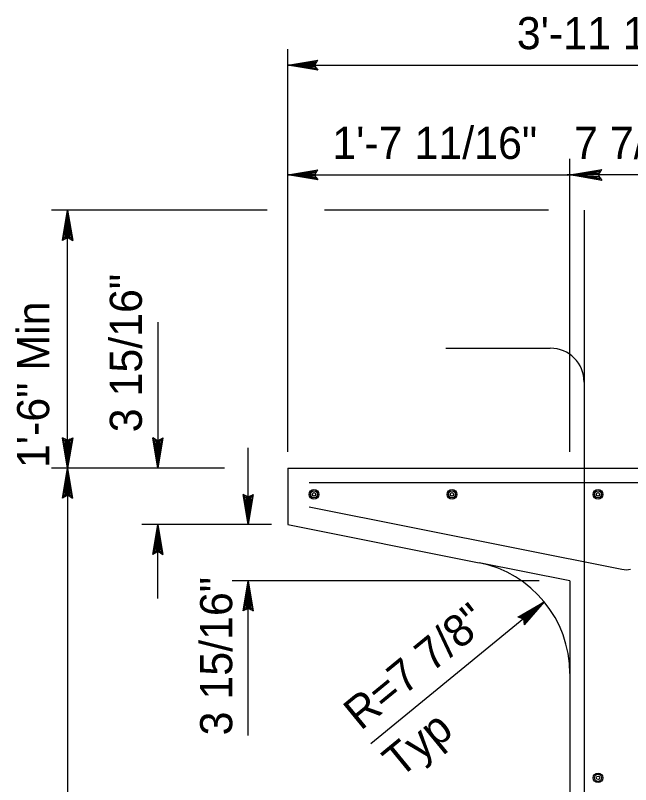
# Model space of a CAD drawing. Extents: x 0 to 2.95, y 0 to 1.83.
# Drawn here: x 0.2895 to 0.5131, y 0.6269 to 0.9065 of the extents above; entities that cross this region are included whole.
import ezdxf

# ---------------------------------------------------------------- set-up
doc = ezdxf.new("R2010")
doc.units = 0
for name, color, linetype in [('14 Ramp Anno', 7, 'Continuous'), ('214 Text and Titles', 7, 'Continuous'), ('216 Rebar', 7, 'Continuous'), ('223 Existing Steel', 7, 'Continuous'), ('252 Bridge Data', 7, 'Continuous')]:
    doc.layers.add(name, color=color, linetype=linetype)

# ---------------------------------------------------------------- blocks, each defined once
blk = doc.blocks.new('TERMA')
at = {"layer": '14 Ramp Anno'}
for p, q in [((-0.027450520833333332, 0.0024149305555555556), (-0.02893923611111111, 0.004829861111111111)), ((-0.02893923611111111, 0.004829861111111111), (0, 0)), ((0, 0), (-0.02893923611111111, -0.004835069444444444)), ((-0.028194444444444442, 0.003622395833333333), (0, 0)), ((0, 0), (-0.028194444444444442, -0.0036258680555555554)), ((0, 0), (-0.027450520833333332, 0.0024149305555555556)), ((-0.027450520833333332, 0.0024149305555555556), (-0.025962673611111108, 0)), ((-0.027450520833333332, -0.0024184027777777776), (0, 0)), ((-0.025962673611111108, 0), (-0.027450520833333332, -0.0024184027777777776)), ((0, 0), (-0.026706597222222222, 0.0012074652777777778)), ((-0.026706597222222222, -0.0012092013888888888), (0, 0)), ((-0.025962673611111108, 0), (0, 0)), ((-0.027450520833333332, -0.0024184027777777776), (-0.02893923611111111, -0.004835069444444444))]:
    blk.add_line(p, q, dxfattribs=at)

msp = doc.modelspace()

# ---------------------------------------------------------------- linework, layer by layer
at = {"layer": '216 Rebar'}
for p, q in [((0.3884830472329037, 0.7419404909993709), (0.6345460392908854, 0.7419404913967473)), ((0.3884830472329037, 0.7419404909993709), (0.3884830472329037, 0.7214352416567905)), ((0.3884830472329037, 0.7214352416567905), (0.4580416158024842, 0.7075235279693659)), ((0.49100929418423195, 0.6673094258694807), (0.49100929442265784, 0.458706940422995))]:
    msp.add_line(p, q, dxfattribs=at)
msp.add_arc((0.44999879524036396, 0.6673094252984664), 0.04101049868766404, 9.418350543910492e-08, 78.69006761986145, dxfattribs=at)
at = {"layer": '223 Existing Steel'}
for p, q in [((0.49621762712018885, 0.8356904909993709), (0.4962176278619582, 0.3830814288405847)), ((0.4459743512856346, 0.7854936846554205), (0.483914316423536, 0.7854936846554205)), ((0.3962955472329037, 0.7367321576925293), (0.6267335393173772, 0.7367321580369222)), ((0.3962955472329037, 0.7278399596117195), (0.5099210998510526, 0.7051148493371123))]:
    msp.add_line(p, q, dxfattribs=at)
for centre, radius in [((0.3980373549566979, 0.7323571575643193), 0.0017418077256944444), ((0.3980373444737504, 0.7323571679994783), 0.0012962165127285157), ((0.3980373444737504, 0.7323571679994783), 0.0006470712831540749), ((0.4482097122171285, 0.732357157650933), 0.0017418077256944444), ((0.4482097017341778, 0.7323571680860921), 0.0012962165127285157), ((0.4482097017341778, 0.7323571680860921), 0.0006470712831540749), ((0.5012697105634434, 0.7323571577368297), 0.0017418077256944444), ((0.5012697000804927, 0.7323571681719888), 0.0012962165127285157), ((0.5012697000804927, 0.7323571681719888), 0.0006470712831540749), ((0.50126972132181, 0.6293385481579372), 0.0017418077256944444), ((0.5012697108388593, 0.6293385585930962), 0.0012962165127285157), ((0.5012697108388593, 0.6293385585930962), 0.0006470712831540749)]:
    msp.add_circle(centre, radius, dxfattribs=at)
for centre, radius, start, end in [((0.4839143164177205, 0.7731903740109312), 0.012303310650549869, 0, 90), ((0.5115145434307794, 0.7130820673394885), 0.008124999999999999, 258.69006765097333, 281.30993252052366)]:
    msp.add_arc(centre, radius, start, end, dxfattribs=at)
at = {"layer": '252 Bridge Data'}
for p, q in [((0.3884830472329037, 0.7477738243327042), (0.3884830472329037, 0.8941681781276384)), ((0.3884830472329037, 0.8883348447943051), (0.3994205472329037, 0.8901621017387495)), ((0.3884830472329037, 0.8883348447943051), (0.3991392972329037, 0.8897055045165273)), ((0.3988580472329037, 0.8892489072943051), (0.3884830472329037, 0.8883348447943051)), ((0.39829554723290367, 0.8883348447943051), (0.3988580472329037, 0.8892489072943051)), ((0.3988580472329037, 0.8892489072943051), (0.3994205472329037, 0.8901621017387495)), ((0.3985767972329037, 0.8887914420165273), (0.3884830472329037, 0.8883348447943051)), ((0.3884830472329037, 0.8883348447943051), (0.6345460392908854, 0.8883348447943051)), ((0.39829554723290367, 0.8883348447943051), (0.3884830472329037, 0.8883348447943051)), ((0.3994205472329037, 0.8865093239609717), (0.3884830472329037, 0.8883348447943051)), ((0.3884830472329037, 0.8883348447943051), (0.3988580472329037, 0.8874216503498606)), ((0.3991392972329037, 0.886965921183194), (0.3884830472329037, 0.8883348447943051)), ((0.3884830472329037, 0.8883348447943051), (0.3985767972329037, 0.8878782475720829)), ((0.3988580472329037, 0.8874216503498606), (0.39829554723290367, 0.8883348447943051)), ((0.3988580472329037, 0.8874216503498606), (0.3994205472329037, 0.8865093239609717)), ((0.4910092940252814, 0.7477738243327042), (0.4910092940252814, 0.8542810657762889)), ((0.3884830472329037, 0.8484498157815874), (0.3994205472329037, 0.8502770727260318)), ((0.3988580472329037, 0.8493638782815874), (0.3994205472329037, 0.8502770727260318)), ((0.4910092940252814, 0.8484498157815874), (0.5026759574334614, 0.8504929211363565)), ((0.4910092940252814, 0.8484498157815874), (0.5023759813343285, 0.8499816597268847)), ((0.5020760052087041, 0.849471368445726), (0.5026759574334614, 0.8504929211363565)), ((0.3884830472329037, 0.8484498157815874), (0.3991392972329037, 0.8498204755038096)), ((0.3988580472329037, 0.8493638782815874), (0.3884830472329037, 0.8484498157815874)), ((0.3985767972329037, 0.8489064130038096), (0.3884830472329037, 0.8484498157815874)), ((0.3884830472329037, 0.8484498157815874), (0.4910092939987896, 0.8484498157815874)), ((0.39829554723290367, 0.8484498157815874), (0.3884830472329037, 0.8484498157815874)), ((0.3994205472329037, 0.8466242949482541), (0.3884830472329037, 0.8484498157815874)), ((0.3884830472329037, 0.8484498157815874), (0.3988580472329037, 0.8475366213371429)), ((0.3991392972329037, 0.8470808921704763), (0.3884830472329037, 0.8484498157815874)), ((0.3884830472329037, 0.8484498157815874), (0.3985767972329037, 0.8479932185593652)), ((0.39829554723290367, 0.8484498157815874), (0.3988580472329037, 0.8493638782815874)), ((0.3988580472329037, 0.8475366213371429), (0.39829554723290367, 0.8484498157815874)), ((0.3988580472329037, 0.8475366213371429), (0.3994205472329037, 0.8466242949482541)), ((0.5020760052087041, 0.849471368445726), (0.4910092940252814, 0.8484498157815874)), ((0.5017760291095716, 0.8489610771910593), (0.4910092940252814, 0.8484498157815874)), ((0.5320197926574587, 0.8484498157815874), (0.4910092940252814, 0.8484498157815874)), ((0.5014760530104391, 0.8484498157815874), (0.4910092940252814, 0.8484498157815874)), ((0.5026759574334614, 0.8464096208117583), (0.4910092940252814, 0.8484498157815874)), ((0.4910092940252814, 0.8484498157815874), (0.5020760052087041, 0.8474302033475837)), ((0.5023759813343285, 0.846919912066425), (0.4910092940252814, 0.8484498157815874)), ((0.4910092940252814, 0.8484498157815874), (0.5017760291095716, 0.8479404946287422)), ((0.5014760530104391, 0.8484498157815874), (0.5020760052087041, 0.849471368445726)), ((0.5020760052087041, 0.8474302033475837), (0.5014760530104391, 0.8484498157815874)), ((0.5020760052087041, 0.8474302033475837), (0.5026759574334614, 0.8464096208117583)), ((0.3809957942315163, 0.8356904909993709), (0.3026824177674522, 0.8356904909993709)), ((0.30667832055158817, 0.8246935812898646), (0.30851366776215416, 0.8356904909993709)), ((0.30713715733436076, 0.8249766021051835), (0.30851366776215416, 0.8356904909993709)), ((0.30851366776215416, 0.8356904909993709), (0.3075959941436251, 0.8252592930715776)), ((0.30851366776215416, 0.8356904909993709), (0.3080548309528898, 0.8255419840644634)), ((0.30851366776215416, 0.7419404909993709), (0.30851366776215416, 0.8356904909993709)), ((0.30851366776215416, 0.8258246750308574), (0.30851366776215416, 0.8356904909993709)), ((0.30851366776215416, 0.8356904909993709), (0.31035099414574463, 0.8246935812898646)), ((0.309432660829366, 0.8252592930715776), (0.30851366776215416, 0.8356904909993709)), ((0.3089731642957599, 0.8255419840644634), (0.30851366776215416, 0.8356904909993709)), ((0.30851366776215416, 0.8356904909993709), (0.3098914976121385, 0.8249766021051835)), ((0.4832644123925921, 0.8356904909993709), (0.4019145712217711, 0.8356904909993709)), ((0.3075959941436251, 0.8252592930715776), (0.30667832055158817, 0.8246935812898646)), ((0.3075959941436251, 0.8252592930715776), (0.30851366776215416, 0.8258246750308574)), ((0.30851366776215416, 0.8258246750308574), (0.309432660829366, 0.8252592930715776)), ((0.309432660829366, 0.8252592930715776), (0.31035099414574463, 0.8246935812898646)), ((0.34133774283408436, 0.7949388913208324), (0.34133774283408436, 0.7419404909993709)), ((0.307594674694942, 0.7523716889271639), (0.3066763413785633, 0.752937400708877)), ((0.30851366776215416, 0.7419404909993709), (0.3066763413785633, 0.752937400708877)), ((0.30851366776215416, 0.7419404909993709), (0.3071358379121694, 0.7526543798935582)), ((0.307594674694942, 0.7523716889271639), (0.30851366776215416, 0.7419404909993709)), ((0.30851366776215416, 0.7518063069678843), (0.307594674694942, 0.7523716889271639)), ((0.31034901497271977, 0.752937400708877), (0.30851366776215416, 0.7419404909993709)), ((0.3098901781899472, 0.7526543798935582), (0.30851366776215416, 0.7419404909993709)), ((0.30851366776215416, 0.7419404909993709), (0.30943134138068284, 0.7523716889271639)), ((0.30943134138068284, 0.7523716889271639), (0.30851366776215416, 0.7518063069678843)), ((0.30943134138068284, 0.7523716889271639), (0.31034901497271977, 0.752937400708877)), ((0.3404236803340843, 0.7523154909993709), (0.3395104858896399, 0.7528779909993709)), ((0.34133774283408436, 0.7419404909993709), (0.3395104858896399, 0.7528779909993709)), ((0.34133774283408436, 0.7419404909993709), (0.33996708311186213, 0.7525967409993709)), ((0.3404236803340843, 0.7523154909993709), (0.34133774283408436, 0.7419404909993709)), ((0.34133774283408436, 0.7517529909993709), (0.3404236803340843, 0.7523154909993709)), ((0.3431632636674177, 0.7528779909993709), (0.34133774283408436, 0.7419404909993709)), ((0.34270666644519543, 0.7525967409993709), (0.34133774283408436, 0.7419404909993709)), ((0.34133774283408436, 0.7419404909993709), (0.3422509372785288, 0.7523154909993709)), ((0.3422509372785288, 0.7523154909993709), (0.34133774283408436, 0.7517529909993709)), ((0.3422509372785288, 0.7523154909993709), (0.3431632636674177, 0.7528779909993709)), ((0.30805417122854806, 0.7520889979342782), (0.30851366776215416, 0.7419404909993709)), ((0.30851366776215416, 0.7419404909993709), (0.3089725045714185, 0.7520889979342782)), ((0.30851366776215416, 0.7518063069678843), (0.30851366776215416, 0.7419404909993709)), ((0.3408811456118621, 0.7520342409993709), (0.34133774283408436, 0.7419404909993709)), ((0.34133774283408436, 0.7419404909993709), (0.34179434005630654, 0.7520342409993709)), ((0.34133774283408436, 0.7517529909993709), (0.34133774283408436, 0.7419404909993709)), ((0.3741618179060149, 0.7214352416567905), (0.3741618179060149, 0.7492575531543312)), ((0.36547828218621886, 0.7419404909993709), (0.3026824177674522, 0.7419404909993709)), ((0.30668814692882085, 0.7310029909993708), (0.30851366776215416, 0.7419404909993709)), ((0.3071447441510431, 0.7312842409993708), (0.30851366776215416, 0.7419404909993709)), ((0.30851366776215416, 0.7419404909993709), (0.30760047331770973, 0.7315654909993708)), ((0.30851366776215416, 0.7419404909993709), (0.308057070539932, 0.7318467409993709)), ((0.30851366776215416, 0.7419404909993709), (0.30851366776215416, 0.36259337813514086)), ((0.30851366776215416, 0.7321279909993709), (0.30851366776215416, 0.7419404909993709)), ((0.30851366776215416, 0.7419404909993709), (0.31034092470659863, 0.7310029909993708)), ((0.3094277302621542, 0.7315654909993708), (0.30851366776215416, 0.7419404909993709)), ((0.3089702649843764, 0.7318467409993709), (0.30851366776215416, 0.7419404909993709)), ((0.30851366776215416, 0.7419404909993709), (0.3098843274843764, 0.7312842409993708)), ((0.36480318231757575, 0.7419404909993709), (0.335504409500751, 0.7419404909993709)), ((0.30760047331770973, 0.7315654909993708), (0.30668814692882085, 0.7310029909993708)), ((0.30760047331770973, 0.7315654909993708), (0.30851366776215416, 0.7321279909993709)), ((0.30851366776215416, 0.7321279909993709), (0.3094277302621542, 0.7315654909993708)), ((0.3094277302621542, 0.7315654909993708), (0.31034092470659863, 0.7310029909993708)), ((0.3732477554060149, 0.7318102416567904), (0.37233456096157047, 0.7323727416567904)), ((0.3741618179060149, 0.7214352416567905), (0.37233456096157047, 0.7323727416567904)), ((0.3741618179060149, 0.7214352416567905), (0.37279115818379266, 0.7320914916567904)), ((0.3732477554060149, 0.7318102416567904), (0.3741618179060149, 0.7214352416567905)), ((0.3741618179060149, 0.7312477416567905), (0.3732477554060149, 0.7318102416567904)), ((0.3737052206837927, 0.7315289916567904), (0.3741618179060149, 0.7214352416567905)), ((0.37598733873934825, 0.7323727416567904), (0.3741618179060149, 0.7214352416567905)), ((0.375530741517126, 0.7320914916567904), (0.3741618179060149, 0.7214352416567905)), ((0.3741618179060149, 0.7214352416567905), (0.37507501235045937, 0.7318102416567904)), ((0.37507501235045937, 0.7318102416567904), (0.3741618179060149, 0.7312477416567905)), ((0.3741618179060149, 0.7214352416567905), (0.3746184151282371, 0.7315289916567904)), ((0.3741618179060149, 0.7312477416567905), (0.3741618179060149, 0.7214352416567905)), ((0.37507501235045937, 0.7318102416567904), (0.37598733873934825, 0.7323727416567904)), ((0.38264971389957037, 0.7214352416567905), (0.335504409500751, 0.7214352416567905)), ((0.339512222000751, 0.7104977416567905), (0.34133774283408436, 0.7214352416567905)), ((0.33996881922297323, 0.7107789916567905), (0.34133774283408436, 0.7214352416567905)), ((0.34133774283408436, 0.7214352416567905), (0.34042454838963987, 0.7110602416567905)), ((0.34133774283408436, 0.7214352416567905), (0.3408811456118621, 0.7113414916567905)), ((0.34133774283408436, 0.6944697359312867), (0.34133774283408436, 0.7214352416567905)), ((0.34133774283408436, 0.7116227416567905), (0.34133774283408436, 0.7214352416567905)), ((0.34133774283408436, 0.7214352416567905), (0.34316499977852877, 0.7104977416567905)), ((0.34225180533408434, 0.7110602416567905), (0.34133774283408436, 0.7214352416567905)), ((0.34179434005630654, 0.7113414916567905), (0.34133774283408436, 0.7214352416567905)), ((0.34133774283408436, 0.7214352416567905), (0.3427084025563066, 0.7107789916567905)), ((0.38264971389957037, 0.7214352416567905), (0.3683284845726816, 0.7214352416567905)), ((0.34042454838963987, 0.7110602416567905), (0.339512222000751, 0.7104977416567905)), ((0.34042454838963987, 0.7110602416567905), (0.34133774283408436, 0.7116227416567905)), ((0.34133774283408436, 0.7116227416567905), (0.34225180533408434, 0.7110602416567905)), ((0.34225180533408434, 0.7110602416567905), (0.34316499977852877, 0.7104977416567905)), ((0.4910092940517732, 0.7009299923407019), (0.4580416158024842, 0.7075235279693659)), ((0.47988773948417696, 0.7009299923407019), (0.3683284845726816, 0.7009299923407019)), ((0.37233629707268157, 0.6899924923407018), (0.3741618179060149, 0.7009299923407019)), ((0.3727928942949038, 0.6902737423407018), (0.3741618179060149, 0.7009299923407019)), ((0.3741618179060149, 0.7009299923407019), (0.37324862346157045, 0.6905549923407018)), ((0.3741618179060149, 0.7009299923407019), (0.3737052206837927, 0.6908362423407018)), ((0.3741618179060149, 0.6911174923407019), (0.3741618179060149, 0.7009299923407019)), ((0.3741618179060149, 0.7009299923407019), (0.37598907485045935, 0.6899924923407018)), ((0.3750758804060149, 0.6905549923407018), (0.3741618179060149, 0.7009299923407019)), ((0.3746184151282371, 0.6908362423407018), (0.3741618179060149, 0.7009299923407019)), ((0.3741618179060149, 0.7009299923407019), (0.3755324776282371, 0.6902737423407018)), ((0.3741618179060149, 0.6447480551073148), (0.3741618179060149, 0.7009299923407019)), ((0.4910092940517732, 0.7009299923407019), (0.4910092941047567, 0.6673094256575466)), ((0.37324862346157045, 0.6905549923407018), (0.3741618179060149, 0.6911174923407019)), ((0.3741618179060149, 0.6911174923407019), (0.3750758804060149, 0.6905549923407018)), ((0.48171394208964474, 0.6933096265180838), (0.41875298986022524, 0.6416939919916462)), ((0.4720981524539424, 0.6877871250514999), (0.48171394208964474, 0.6933096265180838)), ((0.47260513250331454, 0.6876123285665117), (0.48171394208964474, 0.6933096265180838)), ((0.48171394208964474, 0.6933096265180838), (0.47311156221282924, 0.6874382033562729)), ((0.48171394208964474, 0.6933096265180838), (0.47361854228869316, 0.6872634068712847)), ((0.4741255223380657, 0.6870886103862963), (0.48171394208964474, 0.6933096265180838)), ((0.47419749743453776, 0.686557195130687), (0.48171394208964474, 0.6933096265180838)), ((0.4742700228708676, 0.686025108573836), (0.48171394208964474, 0.6933096265180838)), ((0.48171394208964474, 0.6933096265180838), (0.4743419979673401, 0.6854936933182265)), ((0.48171394208964474, 0.6933096265180838), (0.47441397306381256, 0.684962278062617)), ((0.37324862346157045, 0.6905549923407018), (0.37233629707268157, 0.6899924923407018)), ((0.3750758804060149, 0.6905549923407018), (0.37598907485045935, 0.6899924923407018)), ((0.47311156221282924, 0.6874382033562729), (0.4720981524539424, 0.6877871250514999)), ((0.47311156221282924, 0.6874382033562729), (0.4741255223380657, 0.6870886103862963)), ((0.4741255223380657, 0.6870886103862963), (0.4742700228708676, 0.686025108573836)), ((0.4742700228708676, 0.686025108573836), (0.47441397306381256, 0.684962278062617))]:
    msp.add_line(p, q, dxfattribs=at)

# ---------------------------------------------------------------- block references
at = {"layer": '252 Bridge Data', "xscale": 0.033863969643370066, "yscale": 0.03548367630197333}
msp.add_blockref('TERMA', (0.4910086805555555, 0.8484496527777776), dxfattribs=at)

# ---------------------------------------------------------------- texts
at = {"layer": '214 Text and Titles'}
for s, p in [('3\'-11 1/4"', (0.4717552083333333, 0.8941684027777776)), ('1\'-7 11/16"', (0.40470746527777773, 0.854282986111111)), ('7 7/8"', (0.49256423611111105, 0.854282986111111))]:
    msp.add_text(s, height=0.011666666666666665, dxfattribs=at).set_placement(p)
for s, rotation, p in [('3 15/16"', 90, (0.3355034722222222, 0.7549218749999999)), ('1\'-6" Min', 90, (0.3018142361111111, 0.7419270833333331)), ('3 15/16"', 90, (0.3683272569444444, 0.6447482638888887)), ('R=7 7/8"', 39.34503333333334, (0.41500607638888887, 0.6462630208333332)), ('Typ', 39.34503333333334, (0.42920138888888887, 0.6289479166666665))]:
    msp.add_text(s, height=0.011666666666666665, rotation=rotation, dxfattribs=at).set_placement(p)

doc.saveas('drawing.dxf')
